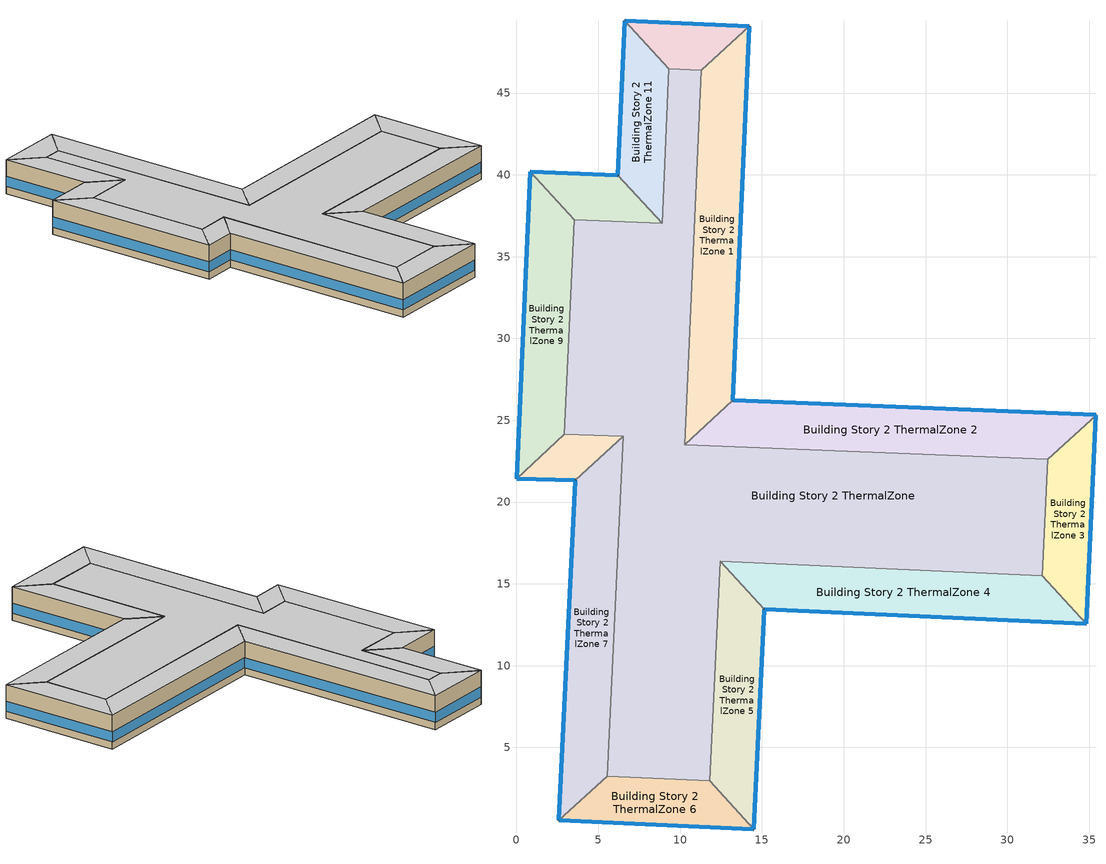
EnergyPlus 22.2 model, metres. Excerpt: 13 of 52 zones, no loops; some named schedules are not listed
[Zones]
Building Story 2 ThermalZone
 floor adiabatic (Typical Interior Ceiling): 11.29,46.39 10.29,23.5 32.47,22.62 32.14,15.5 12.46,16.4 11.8,2.96 5.56,3.25 6.54,24.04 2.93,24.15 3.54,37.26 8.9,37.03 9.32,46.47 z3.6
 wall adiabatic (Typical Interior Wall): 10.29,23.5 11.29,46.39 9.32,46.47 8.9,37.03 3.54,37.26 2.93,24.15 6.54,24.04 5.56,3.25 11.8,2.96 12.46,16.4 32.14,15.5 32.47,22.62 10.29,23.5 z3.6:7.2
 ceiling adiabatic (Typical Interior Ceiling): 9.32,46.47 8.9,37.03 3.54,37.26 2.93,24.15 6.54,24.04 5.56,3.25 11.8,2.96 12.46,16.4 32.14,15.5 32.47,22.62 10.29,23.5 11.29,46.39 z7.2
Building Story 2 ThermalZone 1
 floor adiabatic (Typical Interior Floor): 14.23,49.09 13.23,26.21 10.29,23.5 11.29,46.39 z3.6
 wall outside (Typical Insulated Steel Framed Exterior Wall R-12.99): 13.23,26.21 14.23,49.09 z3.6:7.2
 wall adiabatic (Typical Interior Wall): 14.23,49.09 11.29,46.39 10.29,23.5 13.23,26.21 z3.6:7.2
 window (U 0.55 SHGC 0.25): 13.23,26.24 14.23,49.06 z4.36:5.44
 ceiling adiabatic (Typical Interior Ceiling): 11.29,46.39 10.29,23.5 13.23,26.21 14.23,49.09 z7.2
Building Story 2 ThermalZone 10
 floor adiabatic (Typical Interior Floor): 0.84,40.2 6.2,39.98 8.9,37.03 3.54,37.26 z3.6
 wall outside (Typical Insulated Steel Framed Exterior Wall R-12.99): 6.2,39.98 0.84,40.2 z3.6:7.2
 wall adiabatic (Typical Interior Wall): 0.84,40.2 3.54,37.26 8.9,37.03 6.2,39.98 z3.6:7.2
 window (U 0.55 SHGC 0.25): 6.17,39.98 0.86,40.2 z4.36:5.45
 ceiling adiabatic (Typical Interior Ceiling): 3.54,37.26 8.9,37.03 6.2,39.98 0.84,40.2 z7.2
Building Story 2 ThermalZone 11
 floor adiabatic (Typical Interior Floor): 6.2,39.98 6.62,49.42 9.32,46.47 8.9,37.03 z3.6
 wall outside (Typical Insulated Steel Framed Exterior Wall R-12.99): 6.62,49.42 6.2,39.98 z3.6:7.2
 wall adiabatic (Typical Interior Wall): 6.2,39.98 8.9,37.03 9.32,46.47 6.62,49.42 z3.6:7.2
 window (U 0.55 SHGC 0.25): 6.61,49.4 6.2,40.01 z4.36:5.45
 ceiling adiabatic (Typical Interior Ceiling): 8.9,37.03 9.32,46.47 6.62,49.42 6.2,39.98 z7.2
Building Story 2 ThermalZone 12
 floor adiabatic (Typical Interior Floor): 6.62,49.42 14.23,49.09 11.29,46.39 9.32,46.47 z3.6
 wall outside (Typical Insulated Steel Framed Exterior Wall R-12.99): 14.23,49.09 6.62,49.42 z3.6:7.2
 wall adiabatic (Typical Interior Wall): 6.62,49.42 9.32,46.47 11.29,46.39 14.23,49.09 z3.6:7.2
 window (U 0.55 SHGC 0.25): 14.21,49.09 6.64,49.42 z4.36:5.45
 ceiling adiabatic (Typical Interior Ceiling): 9.32,46.47 11.29,46.39 14.23,49.09 6.62,49.42 z7.2
Building Story 2 ThermalZone 2
 floor adiabatic (Typical Interior Floor): 13.23,26.21 35.42,25.32 32.47,22.62 10.29,23.5 z3.6
 wall outside (Typical Insulated Steel Framed Exterior Wall R-12.99): 35.42,25.32 13.23,26.21 z3.6:7.2
 wall adiabatic (Typical Interior Wall): 13.23,26.21 10.29,23.5 32.47,22.62 35.42,25.32 z3.6:7.2
 window (U 0.55 SHGC 0.25): 35.39,25.32 13.26,26.21 z4.36:5.44
 ceiling adiabatic (Typical Interior Ceiling): 10.29,23.5 32.47,22.62 35.42,25.32 13.23,26.21 z7.2
Building Story 2 ThermalZone 3
 floor adiabatic (Typical Interior Floor): 35.42,25.32 34.83,12.55 32.14,15.5 32.47,22.62 z3.6
 wall outside (Typical Insulated Steel Framed Exterior Wall R-12.99): 34.83,12.55 35.42,25.32 z3.6:7.2
 wall adiabatic (Typical Interior Wall): 35.42,25.32 32.47,22.62 32.14,15.5 34.83,12.55 z3.6:7.2
 window (U 0.55 SHGC 0.25): 34.83,12.58 35.42,25.3 z4.36:5.45
 ceiling adiabatic (Typical Interior Ceiling): 32.47,22.62 32.14,15.5 34.83,12.55 35.42,25.32 z7.2
Building Story 2 ThermalZone 4
 floor adiabatic (Typical Interior Floor): 34.83,12.55 15.16,13.44 12.46,16.4 32.14,15.5 z3.6
 wall outside (Typical Insulated Steel Framed Exterior Wall R-12.99): 15.16,13.44 34.83,12.55 z3.6:7.2
 wall adiabatic (Typical Interior Wall): 34.83,12.55 32.14,15.5 12.46,16.4 15.16,13.44 z3.6:7.2
 window (U 0.55 SHGC 0.25): 15.18,13.44 34.81,12.55 z4.36:5.44
 ceiling adiabatic (Typical Interior Ceiling): 32.14,15.5 12.46,16.4 15.16,13.44 34.83,12.55 z7.2
Building Story 2 ThermalZone 5
 floor adiabatic (Typical Interior Floor): 15.16,13.44 14.49,0 11.8,2.96 12.46,16.4 z3.6
 wall outside (Typical Insulated Steel Framed Exterior Wall R-12.99): 14.49,0 15.16,13.44 z3.6:7.2
 wall adiabatic (Typical Interior Wall): 15.16,13.44 12.46,16.4 11.8,2.96 14.49,0 z3.6:7.2
 window (U 0.55 SHGC 0.25): 14.49,0.03 15.15,13.41 z4.36:5.45
 ceiling adiabatic (Typical Interior Ceiling): 12.46,16.4 11.8,2.96 14.49,0 15.16,13.44 z7.2
Building Story 2 ThermalZone 6
 floor adiabatic (Typical Interior Floor): 14.49,0 2.6,0.56 5.56,3.25 11.8,2.96 z3.6
 wall outside (Typical Insulated Steel Framed Exterior Wall R-12.99): 2.6,0.56 14.49,0 z3.6:7.2
 wall adiabatic (Typical Interior Wall): 14.49,0 11.8,2.96 5.56,3.25 2.6,0.56 z3.6:7.2
 window (U 0.55 SHGC 0.25): 2.62,0.55 14.46,0 z4.36:5.45
 ceiling adiabatic (Typical Interior Ceiling): 11.8,2.96 5.56,3.25 2.6,0.56 14.49,0 z7.2
Building Story 2 ThermalZone 7
 floor adiabatic (Typical Interior Floor): 2.6,0.56 3.6,21.32 6.54,24.04 5.56,3.25 z3.6
 wall outside (Typical Insulated Steel Framed Exterior Wall R-12.99): 3.6,21.32 2.6,0.56 z3.6:7.2
 wall adiabatic (Typical Interior Wall): 2.6,0.56 5.56,3.25 6.54,24.04 3.6,21.32 z3.6:7.2
 window (U 0.55 SHGC 0.25): 3.6,21.3 2.6,0.58 z4.36:5.44
 ceiling adiabatic (Typical Interior Ceiling): 5.56,3.25 6.54,24.04 3.6,21.32 2.6,0.56 z7.2
Building Story 2 ThermalZone 8
 floor adiabatic (Typical Interior Floor): 3.6,21.32 0,21.43 2.93,24.15 6.54,24.04 z3.6
 wall outside (Typical Insulated Steel Framed Exterior Wall R-12.99): 0,21.43 3.6,21.32 z3.6:7.2
 wall adiabatic (Typical Interior Wall): 3.6,21.32 6.54,24.04 2.93,24.15 0,21.43 z3.6:7.2
 window (U 0.55 SHGC 0.25): 0.03,21.43 3.58,21.32 z4.36:5.46
 ceiling adiabatic (Typical Interior Ceiling): 6.54,24.04 2.93,24.15 0,21.43 3.6,21.32 z7.2
Building Story 2 ThermalZone 9
 floor adiabatic (Typical Interior Floor): 0,21.43 0.84,40.2 3.54,37.26 2.93,24.15 z3.6
 wall outside (Typical Insulated Steel Framed Exterior Wall R-12.99): 0.84,40.2 0,21.43 z3.6:7.2
 wall adiabatic (Typical Interior Wall): 0,21.43 2.93,24.15 3.54,37.26 0.84,40.2 z3.6:7.2
 window (U 0.55 SHGC 0.25): 0.84,40.18 0,21.46 z4.36:5.44
 ceiling adiabatic (Typical Interior Ceiling): 2.93,24.15 3.54,37.26 0.84,40.2 0,21.43 z7.2
[Building]
bld_19: Terrain=City
[Site:Location]
Jack Northrop Fld H_CA_USA: Latitude {deg}=41.3138; Longitude {deg}=-105.579; Time Zone {hr}=-8; Elevation {m}=21
[Site:GroundTemperature:FCfactorMethod]
January Ground Temperature {C}=18.8; February Ground Temperature {C}=14.3; March Ground Temperature {C}=13.6; April Ground Temperature {C}=13.2; May Ground Temperature {C}=13.3; June Ground Temperature {C}=12.6; July Ground Temperature {C}=15.3; August Ground Temperature {C}=15.6; September Ground Temperature {C}=17.7; October Ground Temperature {C}=19.4; November Ground Temperature {C}=19.7; December Ground Temperature {C}=18.5
[Site:WaterMainsTemperature]
Calculation Method=Correlation; Annual Average Outdoor Air Temperature {C}=8.96667; Maximum Difference In Monthly Average Outdoor Air Temperatures {deltaC}=26.2
[SizingPeriod:DesignDay] Day of Month=21; Dry-Bulb Temperature Range Modifier Type=DefaultMultipliers; Humidity Condition Type=Wetbulb; Barometric Pressure {Pa}=98769; Rain Indicator=No; Snow Indicator=No; Daylight Saving Time Indicator=No; Begin Environment Reset Mode=FullResetAtBeginEnvironment
Name | Month | Day Type | Maximum Dry-Bulb Temperature {C} | Daily Dry-Bulb Temperature Range {deltaC} | Wetbulb or DewPoint at Maximum Dry-Bulb {C} | Wind Speed {m/s} | Wind Direction {deg} | Solar Model Indicator | ASHRAE Clear Sky Optical Depth for Beam Irradiance (taub) | ASHRAE Clear Sky Optical Depth for Diffuse Irradiance (taud) | Sky Clearness
Buffalo Niagara Intl Ap Ann Clg .4% Condns DB=>MWB 1 | 7 | SummerDesignDay | 30.3 | 9.3 | 21.8 | 5.7 | 240 | ASHRAETau | 0.462 | 2.001
Buffalo Niagara Intl Ap Ann Clg .4% Condns WB=>MDB 1 | 7 | SummerDesignDay | 27.8 | 9.3 | 23.8 | 5.7 | 240 | ASHRAETau | 0.462 | 2.001
Buffalo Niagara Intl Ap Ann Htg 99.6% Condns DB 1 | 1 | WinterDesignDay | -16.3 | 0 | -16.3 | 5.1 | 270 | ASHRAEClearSky |  |  | 0
[Material] Thermal Absorptance=0.9; Solar Absorptance=0.7
Name | Roughness | Thickness {m} | Conductivity {W/m-K} | Density {kg/m3} | Specific Heat {J/kg-K} | Visible Absorptance
100mm Normalweight concrete floor | MediumRough | 0.1016 | 2.31045 | 2322 | 832.557 | 0.7
25mm Stucco | Smooth | 0.0254 | 0.72 | 1856 | 840 | 0.7
5/8 in. Gypsum Board | MediumSmooth | 0.0159 | 0.16 | 800 | 1090 | 0.7
G01 13mm gypsum board | Smooth | 0.0127 | 0.160031 | 800.001 | 1090.73 | 0.5
Std Wood 6inch 1; Std Wood 6inch 2 | MediumSmooth | 0.15 | 0.12 | 540 | 1210 | 0.7
[Material:NoMass] Roughness=Smooth; Thermal Absorptance=0.9; Solar Absorptance=0.7
Name | Thermal Resistance {m2-K/W} | Visible Absorptance
CP02 CARPET PAD | 0.21648 | 0.8
Typical Insulation R-10.81 | 1.90342 | 0.7
[WindowMaterial:Gas]
Gap_1_W_0_0032: Gas Type=Air; Thickness {m}=0.0032
[WindowMaterial:Glazing] Optical Data Type=SpectralAverage; Infrared Transmittance at Normal Incidence=0; Back Side Infrared Hemispherical Emissivity=0.84; Conductivity {W/m-K}=1; Dirt Correction Factor for Solar and Visible Transmittance=1; Solar Diffusing=No
Name | Thickness {m} | Solar Transmittance at Normal Incidence | Front Side Solar Reflectance at Normal Incidence | Back Side Solar Reflectance at Normal Incidence | Visible Transmittance at Normal Incidence | Front Side Visible Reflectance at Normal Incidence | Back Side Visible Reflectance at Normal Incidence | Front Side Infrared Hemispherical Emissivity
Glass_2022F_LayerAvg | 0.0039 | 0.355897 | 0.394095 | 0.265645 | 0.677694 | 0.042734 | 0.05547 | 0.046
Glass_2175_LayerAvg | 0.0086 | 0.167758 | 0.217606 | 0.437978 | 0.416044 | 0.078729 | 0.10654 | 0.84
[Construction]
InteriorFurnishings 1: Std Wood 6inch 1
InteriorFurnishings 2: Std Wood 6inch 2
Typical Insulated Steel Framed Exterior Wall R-12.99: 25mm Stucco, 5/8 in. Gypsum Board, Typical Insulation R-10.81, 5/8 in. Gypsum Board
Typical Interior Ceiling: CP02 CARPET PAD, 100mm Normalweight concrete floor
Typical Interior Floor: 100mm Normalweight concrete floor, CP02 CARPET PAD
Typical Interior Wall: G01 13mm gypsum board, G01 13mm gypsum board
U 0.55 SHGC 0.25: Glass_2175_LayerAvg, Gap_1_W_0_0032, Glass_2022F_LayerAvg
[Zone] Multiplier=1; Part of Total Floor Area=Yes
Building Story 2 ThermalZone; Building Story 2 ThermalZone 1; Building Story 2 ThermalZone 10; Building Story 2 ThermalZone 11; Building Story 2 ThermalZone 12; Building Story 2 ThermalZone 2; Building Story 2 ThermalZone 3; Building Story 2 ThermalZone 4; Building Story 2 ThermalZone 5; Building Story 2 ThermalZone 6; Building Story 2 ThermalZone 7; Building Story 2 ThermalZone 8; Building Story 2 ThermalZone 9
[Space] Space Type=Story Mid Blended Space Type
Name | Zone
Building Story 2 Space | Building Story 2 ThermalZone
Building Story 2 Space 1 | Building Story 2 ThermalZone 1
Building Story 2 Space 10 | Building Story 2 ThermalZone 10
Building Story 2 Space 11 | Building Story 2 ThermalZone 11
Building Story 2 Space 12 | Building Story 2 ThermalZone 12
Building Story 2 Space 2 | Building Story 2 ThermalZone 2
Building Story 2 Space 3 | Building Story 2 ThermalZone 3
Building Story 2 Space 4 | Building Story 2 ThermalZone 4
Building Story 2 Space 5 | Building Story 2 ThermalZone 5
Building Story 2 Space 6 | Building Story 2 ThermalZone 6
Building Story 2 Space 7 | Building Story 2 ThermalZone 7
Building Story 2 Space 8 | Building Story 2 ThermalZone 8
Building Story 2 Space 9 | Building Story 2 ThermalZone 9
[SpaceList]
Story Mid Blended Space Type: Building Story 2 Space 1, Building Story 2 Space 3, Building Story 2 Space 4, Building Story 2 Space 5, Building Story 2 Space 6, Building Story 2 Space 7, Building Story 2 Space 9, Building Story 2 Space 11, Building Story 2 Space, Building Story 2 Space 12, Building Story 2 Space 10, Building Story 2 Space 2, Building Story 2 Space 8
[InternalMass]
Name | Construction | Zone or ZoneList | Space or SpaceList | Surface Area {m2}
Building Story 2 Space 1 SecondarySchool Classroom A  - Story Mid Mass; Building Story 2 Space 1 SecondarySchool Classroom C  - Story Mid Mass | InteriorFurnishings 1 | Building Story 2 ThermalZone 1 | Building Story 2 Space 1 | 25.5307
Building Story 2 Space 3 SecondarySchool Classroom A  - Story Mid Mass; Building Story 2 Space 3 SecondarySchool Classroom C  - Story Mid Mass | InteriorFurnishings 1 | Building Story 2 ThermalZone 3 | Building Story 2 Space 3 | 11.0911
Building Story 2 Space 4 SecondarySchool Classroom A  - Story Mid Mass; Building Story 2 Space 4 SecondarySchool Classroom C  - Story Mid Mass | InteriorFurnishings 1 | Building Story 2 ThermalZone 4 | Building Story 2 Space 4 | 22.0011
Building Story 2 Space 5 SecondarySchool Classroom A  - Story Mid Mass; Building Story 2 Space 5 SecondarySchool Classroom C  - Story Mid Mass | InteriorFurnishings 1 | Building Story 2 ThermalZone 5 | Building Story 2 Space 5 | 15.0391
Building Story 2 Space 6 SecondarySchool Classroom A  - Story Mid Mass; Building Story 2 Space 6 SecondarySchool Classroom C  - Story Mid Mass | InteriorFurnishings 1 | Building Story 2 ThermalZone 6 | Building Story 2 Space 6 | 10.1301
Building Story 2 Space 7 SecondarySchool Classroom A  - Story Mid Mass; Building Story 2 Space 7 SecondarySchool Classroom C  - Story Mid Mass | InteriorFurnishings 1 | Building Story 2 ThermalZone 7 | Building Story 2 Space 7 | 23.1123
Building Story 2 Space 9 SecondarySchool Classroom A  - Story Mid Mass; Building Story 2 Space 9 SecondarySchool Classroom C  - Story Mid Mass | InteriorFurnishings 1 | Building Story 2 ThermalZone 9 | Building Story 2 Space 9 | 17.7508
Building Story 2 Space 11 SecondarySchool Classroom A  - Story Mid Mass; Building Story 2 Space 11 SecondarySchool Classroom C  - Story Mid Mass | InteriorFurnishings 1 | Building Story 2 ThermalZone 11 | Building Story 2 Space 11 | 10.5487
Building Story 2 Space SecondarySchool Classroom A  - Story Mid Mass; Building Story 2 Space SecondarySchool Classroom C  - Story Mid Mass | InteriorFurnishings 1 | Building Story 2 ThermalZone | Building Story 2 Space | 151.373
Building Story 2 Space 12 SecondarySchool Classroom A  - Story Mid Mass; Building Story 2 Space 12 SecondarySchool Classroom C  - Story Mid Mass | InteriorFurnishings 1 | Building Story 2 ThermalZone 12 | Building Story 2 Space 12 | 5.355
Building Story 2 Space 10 SecondarySchool Classroom A  - Story Mid Mass; Building Story 2 Space 10 SecondarySchool Classroom C  - Story Mid Mass | InteriorFurnishings 1 | Building Story 2 ThermalZone 10 | Building Story 2 Space 10 | 5.99386
Building Story 2 Space 2 SecondarySchool Classroom A  - Story Mid Mass; Building Story 2 Space 2 SecondarySchool Classroom C  - Story Mid Mass | InteriorFurnishings 1 | Building Story 2 ThermalZone 2 | Building Story 2 Space 2 | 24.7144
Building Story 2 Space 8 SecondarySchool Classroom A  - Story Mid Mass; Building Story 2 Space 8 SecondarySchool Classroom C  - Story Mid Mass | InteriorFurnishings 1 | Building Story 2 ThermalZone 8 | Building Story 2 Space 8 | 3.99364
Building Story 2 Space 1 SecondarySchool Classroom A end_a - Story Mid Mass; Building Story 2 Space 1 SecondarySchool Classroom C end_a - Story Mid Mass | InteriorFurnishings 1 | Building Story 2 ThermalZone 1 | Building Story 2 Space 1 | 4.92438
Building Story 2 Space 3 SecondarySchool Classroom A end_a - Story Mid Mass; Building Story 2 Space 3 SecondarySchool Classroom C end_a - Story Mid Mass | InteriorFurnishings 1 | Building Story 2 ThermalZone 3 | Building Story 2 Space 3 | 2.13926
Building Story 2 Space 4 SecondarySchool Classroom A end_a - Story Mid Mass; Building Story 2 Space 4 SecondarySchool Classroom C end_a - Story Mid Mass | InteriorFurnishings 1 | Building Story 2 ThermalZone 4 | Building Story 2 Space 4 | 4.24358
Building Story 2 Space 5 SecondarySchool Classroom A end_a - Story Mid Mass; Building Story 2 Space 5 SecondarySchool Classroom C end_a - Story Mid Mass | InteriorFurnishings 1 | Building Story 2 ThermalZone 5 | Building Story 2 Space 5 | 2.90076
Building Story 2 Space 6 SecondarySchool Classroom A end_a - Story Mid Mass; Building Story 2 Space 6 SecondarySchool Classroom C end_a - Story Mid Mass | InteriorFurnishings 1 | Building Story 2 ThermalZone 6 | Building Story 2 Space 6 | 1.95389
Building Story 2 Space 7 SecondarySchool Classroom A end_a - Story Mid Mass; Building Story 2 Space 7 SecondarySchool Classroom C end_a - Story Mid Mass | InteriorFurnishings 1 | Building Story 2 ThermalZone 7 | Building Story 2 Space 7 | 4.45792
Building Story 2 Space 9 SecondarySchool Classroom A end_a - Story Mid Mass; Building Story 2 Space 9 SecondarySchool Classroom C end_a - Story Mid Mass | InteriorFurnishings 1 | Building Story 2 ThermalZone 9 | Building Story 2 Space 9 | 3.42379
Building Story 2 Space 11 SecondarySchool Classroom A end_a - Story Mid Mass; Building Story 2 Space 11 SecondarySchool Classroom C end_a - Story Mid Mass | InteriorFurnishings 1 | Building Story 2 ThermalZone 11 | Building Story 2 Space 11 | 2.03465
Building Story 2 Space SecondarySchool Classroom A end_a - Story Mid Mass; Building Story 2 Space SecondarySchool Classroom C end_a - Story Mid Mass | InteriorFurnishings 1 | Building Story 2 ThermalZone | Building Story 2 Space | 29.1969
Building Story 2 Space 12 SecondarySchool Classroom A end_a - Story Mid Mass; Building Story 2 Space 12 SecondarySchool Classroom C end_a - Story Mid Mass | InteriorFurnishings 1 | Building Story 2 ThermalZone 12 | Building Story 2 Space 12 | 1.03288
Building Story 2 Space 10 SecondarySchool Classroom A end_a - Story Mid Mass; Building Story 2 Space 10 SecondarySchool Classroom C end_a - Story Mid Mass | InteriorFurnishings 1 | Building Story 2 ThermalZone 10 | Building Story 2 Space 10 | 1.1561
Building Story 2 Space 2 SecondarySchool Classroom A end_a - Story Mid Mass; Building Story 2 Space 2 SecondarySchool Classroom C end_a - Story Mid Mass | InteriorFurnishings 1 | Building Story 2 ThermalZone 2 | Building Story 2 Space 2 | 4.76693
Building Story 2 Space 8 SecondarySchool Classroom A end_a - Story Mid Mass; Building Story 2 Space 8 SecondarySchool Classroom C end_a - Story Mid Mass | InteriorFurnishings 1 | Building Story 2 ThermalZone 8 | Building Story 2 Space 8 | 0.770295
Building Story 2 Space 1 SecondarySchool Corridor B  - Story Mid Mass | InteriorFurnishings 1 | Building Story 2 ThermalZone 1 | Building Story 2 Space 1 | 35.9999
Building Story 2 Space 3 SecondarySchool Corridor B  - Story Mid Mass | InteriorFurnishings 1 | Building Story 2 ThermalZone 3 | Building Story 2 Space 3 | 15.6392
Building Story 2 Space 4 SecondarySchool Corridor B  - Story Mid Mass | InteriorFurnishings 1 | Building Story 2 ThermalZone 4 | Building Story 2 Space 4 | 31.0229
Building Story 2 Space 5 SecondarySchool Corridor B  - Story Mid Mass | InteriorFurnishings 1 | Building Story 2 ThermalZone 5 | Building Story 2 Space 5 | 21.2061
Building Story 2 Space 6 SecondarySchool Corridor B  - Story Mid Mass | InteriorFurnishings 1 | Building Story 2 ThermalZone 6 | Building Story 2 Space 6 | 14.284
Building Story 2 Space 7 SecondarySchool Corridor B  - Story Mid Mass | InteriorFurnishings 1 | Building Story 2 ThermalZone 7 | Building Story 2 Space 7 | 32.5898
Building Story 2 Space 9 SecondarySchool Corridor B  - Story Mid Mass | InteriorFurnishings 1 | Building Story 2 ThermalZone 9 | Building Story 2 Space 9 | 25.0298
Building Story 2 Space 11 SecondarySchool Corridor B  - Story Mid Mass | InteriorFurnishings 1 | Building Story 2 ThermalZone 11 | Building Story 2 Space 11 | 14.8744
Building Story 2 Space SecondarySchool Corridor B  - Story Mid Mass | InteriorFurnishings 1 | Building Story 2 ThermalZone | Building Story 2 Space | 213.445
Building Story 2 Space 12 SecondarySchool Corridor B  - Story Mid Mass | InteriorFurnishings 1 | Building Story 2 ThermalZone 12 | Building Story 2 Space 12 | 7.55088
Building Story 2 Space 10 SecondarySchool Corridor B  - Story Mid Mass | InteriorFurnishings 1 | Building Story 2 ThermalZone 10 | Building Story 2 Space 10 | 8.45172
Building Story 2 Space 2 SecondarySchool Corridor B  - Story Mid Mass | InteriorFurnishings 1 | Building Story 2 ThermalZone 2 | Building Story 2 Space 2 | 34.8488
Building Story 2 Space 8 SecondarySchool Corridor B  - Story Mid Mass | InteriorFurnishings 1 | Building Story 2 ThermalZone 8 | Building Story 2 Space 8 | 5.63128
Building Story 2 Space 1 SecondarySchool Corridor B end_a - Story Mid Mass | InteriorFurnishings 1 | Building Story 2 ThermalZone 1 | Building Story 2 Space 1 | 6.94369
Building Story 2 Space 3 SecondarySchool Corridor B end_a - Story Mid Mass | InteriorFurnishings 1 | Building Story 2 ThermalZone 3 | Building Story 2 Space 3 | 3.01649
Building Story 2 Space 4 SecondarySchool Corridor B end_a - Story Mid Mass | InteriorFurnishings 1 | Building Story 2 ThermalZone 4 | Building Story 2 Space 4 | 5.98372
Building Story 2 Space 5 SecondarySchool Corridor B end_a - Story Mid Mass | InteriorFurnishings 1 | Building Story 2 ThermalZone 5 | Building Story 2 Space 5 | 4.09025
Building Story 2 Space 6 SecondarySchool Corridor B end_a - Story Mid Mass | InteriorFurnishings 1 | Building Story 2 ThermalZone 6 | Building Story 2 Space 6 | 2.75511
Building Story 2 Space 7 SecondarySchool Corridor B end_a - Story Mid Mass | InteriorFurnishings 1 | Building Story 2 ThermalZone 7 | Building Story 2 Space 7 | 6.28594
Building Story 2 Space 9 SecondarySchool Corridor B end_a - Story Mid Mass | InteriorFurnishings 1 | Building Story 2 ThermalZone 9 | Building Story 2 Space 9 | 4.82776
Building Story 2 Space 11 SecondarySchool Corridor B end_a - Story Mid Mass | InteriorFurnishings 1 | Building Story 2 ThermalZone 11 | Building Story 2 Space 11 | 2.86898
Building Story 2 Space SecondarySchool Corridor B end_a - Story Mid Mass | InteriorFurnishings 1 | Building Story 2 ThermalZone | Building Story 2 Space | 41.1695
Building Story 2 Space 12 SecondarySchool Corridor B end_a - Story Mid Mass | InteriorFurnishings 1 | Building Story 2 ThermalZone 12 | Building Story 2 Space 12 | 1.45642
Building Story 2 Space 10 SecondarySchool Corridor B end_a - Story Mid Mass | InteriorFurnishings 1 | Building Story 2 ThermalZone 10 | Building Story 2 Space 10 | 1.63017
Building Story 2 Space 2 SecondarySchool Corridor B end_a - Story Mid Mass | InteriorFurnishings 1 | Building Story 2 ThermalZone 2 | Building Story 2 Space 2 | 6.72167
Building Story 2 Space 8 SecondarySchool Corridor B end_a - Story Mid Mass | InteriorFurnishings 1 | Building Story 2 ThermalZone 8 | Building Story 2 Space 8 | 1.08616
Building Story 2 Space 1 SecondarySchool Gym A  - Story Mid Mass; Building Story 2 Space 1 SecondarySchool Gym C  - Story Mid Mass | InteriorFurnishings 1 | Building Story 2 ThermalZone 1 | Building Story 2 Space 1 | 1.71158
Building Story 2 Space 3 SecondarySchool Gym A  - Story Mid Mass; Building Story 2 Space 3 SecondarySchool Gym C  - Story Mid Mass | InteriorFurnishings 1 | Building Story 2 ThermalZone 3 | Building Story 2 Space 3 | 0.743548
Building Story 2 Space 4 SecondarySchool Gym A  - Story Mid Mass; Building Story 2 Space 4 SecondarySchool Gym C  - Story Mid Mass | InteriorFurnishings 1 | Building Story 2 ThermalZone 4 | Building Story 2 Space 4 | 1.47495
Building Story 2 Space 5 SecondarySchool Gym A  - Story Mid Mass; Building Story 2 Space 5 SecondarySchool Gym C  - Story Mid Mass | InteriorFurnishings 1 | Building Story 2 ThermalZone 5 | Building Story 2 Space 5 | 1.00822
Building Story 2 Space 6 SecondarySchool Gym A  - Story Mid Mass; Building Story 2 Space 6 SecondarySchool Gym C  - Story Mid Mass | InteriorFurnishings 1 | Building Story 2 ThermalZone 6 | Building Story 2 Space 6 | 0.679119
Building Story 2 Space 7 SecondarySchool Gym A  - Story Mid Mass; Building Story 2 Space 7 SecondarySchool Gym C  - Story Mid Mass | InteriorFurnishings 1 | Building Story 2 ThermalZone 7 | Building Story 2 Space 7 | 1.54945
Building Story 2 Space 9 SecondarySchool Gym A  - Story Mid Mass; Building Story 2 Space 9 SecondarySchool Gym C  - Story Mid Mass | InteriorFurnishings 1 | Building Story 2 ThermalZone 9 | Building Story 2 Space 9 | 1.19001
Building Story 2 Space 11 SecondarySchool Gym A  - Story Mid Mass; Building Story 2 Space 11 SecondarySchool Gym C  - Story Mid Mass | InteriorFurnishings 1 | Building Story 2 ThermalZone 11 | Building Story 2 Space 11 | 0.707188
Building Story 2 Space SecondarySchool Gym A  - Story Mid Mass; Building Story 2 Space SecondarySchool Gym C  - Story Mid Mass | InteriorFurnishings 1 | Building Story 2 ThermalZone | Building Story 2 Space | 10.148
Building Story 2 Space 12 SecondarySchool Gym A  - Story Mid Mass; Building Story 2 Space 12 SecondarySchool Gym C  - Story Mid Mass | InteriorFurnishings 1 | Building Story 2 ThermalZone 12 | Building Story 2 Space 12 | 0.358999
Building Story 2 Space 10 SecondarySchool Gym A  - Story Mid Mass; Building Story 2 Space 10 SecondarySchool Gym C  - Story Mid Mass | InteriorFurnishings 1 | Building Story 2 ThermalZone 10 | Building Story 2 Space 10 | 0.401828
Building Story 2 Space 2 SecondarySchool Gym A  - Story Mid Mass; Building Story 2 Space 2 SecondarySchool Gym C  - Story Mid Mass | InteriorFurnishings 1 | Building Story 2 ThermalZone 2 | Building Story 2 Space 2 | 1.65685
Building Story 2 Space 8 SecondarySchool Gym A  - Story Mid Mass; Building Story 2 Space 8 SecondarySchool Gym C  - Story Mid Mass | InteriorFurnishings 1 | Building Story 2 ThermalZone 8 | Building Story 2 Space 8 | 0.267733
Building Story 2 Space 1 SecondarySchool Gym A end_b - Story Mid Mass; Building Story 2 Space 1 SecondarySchool Gym C end_b - Story Mid Mass | InteriorFurnishings 1 | Building Story 2 ThermalZone 1 | Building Story 2 Space 1 | 3.26772
Building Story 2 Space 3 SecondarySchool Gym A end_b - Story Mid Mass; Building Story 2 Space 3 SecondarySchool Gym C end_b - Story Mid Mass | InteriorFurnishings 1 | Building Story 2 ThermalZone 3 | Building Story 2 Space 3 | 1.41957
Building Story 2 Space 4 SecondarySchool Gym A end_b - Story Mid Mass; Building Story 2 Space 4 SecondarySchool Gym C end_b - Story Mid Mass | InteriorFurnishings 1 | Building Story 2 ThermalZone 4 | Building Story 2 Space 4 | 2.81596
Building Story 2 Space 5 SecondarySchool Gym A end_b - Story Mid Mass; Building Story 2 Space 5 SecondarySchool Gym C end_b - Story Mid Mass | InteriorFurnishings 1 | Building Story 2 ThermalZone 5 | Building Story 2 Space 5 | 1.92488
Building Story 2 Space 6 SecondarySchool Gym A end_b - Story Mid Mass; Building Story 2 Space 6 SecondarySchool Gym C end_b - Story Mid Mass | InteriorFurnishings 1 | Building Story 2 ThermalZone 6 | Building Story 2 Space 6 | 1.29656
Building Story 2 Space 7 SecondarySchool Gym A end_b - Story Mid Mass; Building Story 2 Space 7 SecondarySchool Gym C end_b - Story Mid Mass | InteriorFurnishings 1 | Building Story 2 ThermalZone 7 | Building Story 2 Space 7 | 2.95818
Building Story 2 Space 9 SecondarySchool Gym A end_b - Story Mid Mass; Building Story 2 Space 9 SecondarySchool Gym C end_b - Story Mid Mass | InteriorFurnishings 1 | Building Story 2 ThermalZone 9 | Building Story 2 Space 9 | 2.27196
Building Story 2 Space 11 SecondarySchool Gym A end_b - Story Mid Mass; Building Story 2 Space 11 SecondarySchool Gym C end_b - Story Mid Mass | InteriorFurnishings 1 | Building Story 2 ThermalZone 11 | Building Story 2 Space 11 | 1.35015
Building Story 2 Space SecondarySchool Gym A end_b - Story Mid Mass; Building Story 2 Space SecondarySchool Gym C end_b - Story Mid Mass | InteriorFurnishings 1 | Building Story 2 ThermalZone | Building Story 2 Space | 19.3745
Building Story 2 Space 12 SecondarySchool Gym A end_b - Story Mid Mass; Building Story 2 Space 12 SecondarySchool Gym C end_b - Story Mid Mass | InteriorFurnishings 1 | Building Story 2 ThermalZone 12 | Building Story 2 Space 12 | 0.685395
Building Story 2 Space 10 SecondarySchool Gym A end_b - Story Mid Mass; Building Story 2 Space 10 SecondarySchool Gym C end_b - Story Mid Mass | InteriorFurnishings 1 | Building Story 2 ThermalZone 10 | Building Story 2 Space 10 | 0.767164
Building Story 2 Space 2 SecondarySchool Gym A end_b - Story Mid Mass; Building Story 2 Space 2 SecondarySchool Gym C end_b - Story Mid Mass | InteriorFurnishings 1 | Building Story 2 ThermalZone 2 | Building Story 2 Space 2 | 3.16324
Building Story 2 Space 8 SecondarySchool Gym A end_b - Story Mid Mass; Building Story 2 Space 8 SecondarySchool Gym C end_b - Story Mid Mass | InteriorFurnishings 1 | Building Story 2 ThermalZone 8 | Building Story 2 Space 8 | 0.511152
Building Story 2 Space 1 SecondarySchool Gym B  - Story Mid Mass | InteriorFurnishings 1 | Building Story 2 ThermalZone 1 | Building Story 2 Space 1 | 5.37246
Building Story 2 Space 3 SecondarySchool Gym B  - Story Mid Mass | InteriorFurnishings 1 | Building Story 2 ThermalZone 3 | Building Story 2 Space 3 | 2.33392
Building Story 2 Space 4 SecondarySchool Gym B  - Story Mid Mass | InteriorFurnishings 1 | Building Story 2 ThermalZone 4 | Building Story 2 Space 4 | 4.62972
Building Story 2 Space 5 SecondarySchool Gym B  - Story Mid Mass | InteriorFurnishings 1 | Building Story 2 ThermalZone 5 | Building Story 2 Space 5 | 3.1647
Building Story 2 Space 6 SecondarySchool Gym B  - Story Mid Mass | InteriorFurnishings 1 | Building Story 2 ThermalZone 6 | Building Story 2 Space 6 | 2.13168
Building Story 2 Space 7 SecondarySchool Gym B  - Story Mid Mass | InteriorFurnishings 1 | Building Story 2 ThermalZone 7 | Building Story 2 Space 7 | 4.86355
Building Story 2 Space 9 SecondarySchool Gym B  - Story Mid Mass | InteriorFurnishings 1 | Building Story 2 ThermalZone 9 | Building Story 2 Space 9 | 3.73533
Building Story 2 Space 11 SecondarySchool Gym B  - Story Mid Mass | InteriorFurnishings 1 | Building Story 2 ThermalZone 11 | Building Story 2 Space 11 | 2.21979
Building Story 2 Space SecondarySchool Gym B  - Story Mid Mass | InteriorFurnishings 1 | Building Story 2 ThermalZone | Building Story 2 Space | 31.8536
Building Story 2 Space 12 SecondarySchool Gym B  - Story Mid Mass | InteriorFurnishings 1 | Building Story 2 ThermalZone 12 | Building Story 2 Space 12 | 1.12686
Building Story 2 Space 10 SecondarySchool Gym B  - Story Mid Mass | InteriorFurnishings 1 | Building Story 2 ThermalZone 10 | Building Story 2 Space 10 | 1.2613
Building Story 2 Space 2 SecondarySchool Gym B  - Story Mid Mass | InteriorFurnishings 1 | Building Story 2 ThermalZone 2 | Building Story 2 Space 2 | 5.20068
Building Story 2 Space 8 SecondarySchool Gym B  - Story Mid Mass | InteriorFurnishings 1 | Building Story 2 ThermalZone 8 | Building Story 2 Space 8 | 0.840386
Building Story 2 Space 1 SecondarySchool Gym B end_b - Story Mid Mass | InteriorFurnishings 1 | Building Story 2 ThermalZone 1 | Building Story 2 Space 1 | 10.257
Building Story 2 Space 3 SecondarySchool Gym B end_b - Story Mid Mass | InteriorFurnishings 1 | Building Story 2 ThermalZone 3 | Building Story 2 Space 3 | 4.45588
Building Story 2 Space 4 SecondarySchool Gym B end_b - Story Mid Mass | InteriorFurnishings 1 | Building Story 2 ThermalZone 4 | Building Story 2 Space 4 | 8.83898
Building Story 2 Space 5 SecondarySchool Gym B end_b - Story Mid Mass | InteriorFurnishings 1 | Building Story 2 ThermalZone 5 | Building Story 2 Space 5 | 6.042
Building Story 2 Space 6 SecondarySchool Gym B end_b - Story Mid Mass | InteriorFurnishings 1 | Building Story 2 ThermalZone 6 | Building Story 2 Space 6 | 4.06977
Building Story 2 Space 7 SecondarySchool Gym B end_b - Story Mid Mass | InteriorFurnishings 1 | Building Story 2 ThermalZone 7 | Building Story 2 Space 7 | 9.28541
Building Story 2 Space 9 SecondarySchool Gym B end_b - Story Mid Mass | InteriorFurnishings 1 | Building Story 2 ThermalZone 9 | Building Story 2 Space 9 | 7.13142
Building Story 2 Space 11 SecondarySchool Gym B end_b - Story Mid Mass | InteriorFurnishings 1 | Building Story 2 ThermalZone 11 | Building Story 2 Space 11 | 4.23798
Building Story 2 Space SecondarySchool Gym B end_b - Story Mid Mass | InteriorFurnishings 1 | Building Story 2 ThermalZone | Building Story 2 Space | 60.8144
Building Story 2 Space 12 SecondarySchool Gym B end_b - Story Mid Mass | InteriorFurnishings 1 | Building Story 2 ThermalZone 12 | Building Story 2 Space 12 | 2.15138
Building Story 2 Space 10 SecondarySchool Gym B end_b - Story Mid Mass | InteriorFurnishings 1 | Building Story 2 ThermalZone 10 | Building Story 2 Space 10 | 2.40804
Building Story 2 Space 2 SecondarySchool Gym B end_b - Story Mid Mass | InteriorFurnishings 1 | Building Story 2 ThermalZone 2 | Building Story 2 Space 2 | 9.92905
Building Story 2 Space 8 SecondarySchool Gym B end_b - Story Mid Mass | InteriorFurnishings 1 | Building Story 2 ThermalZone 8 | Building Story 2 Space 8 | 1.60445
Building Story 2 Space Mass | InteriorFurnishings 2 | Building Story 2 ThermalZone | Building Story 2 Space | 767.468
Building Story 2 Space 1 Mass | InteriorFurnishings 2 | Building Story 2 ThermalZone 1 | Building Story 2 Space 1 | 129.442
Building Story 2 Space 10 Mass | InteriorFurnishings 2 | Building Story 2 ThermalZone 10 | Building Story 2 Space 10 | 30.3891
Building Story 2 Space 11 Mass | InteriorFurnishings 2 | Building Story 2 ThermalZone 11 | Building Story 2 Space 11 | 53.4826
Building Story 2 Space 12 Mass | InteriorFurnishings 2 | Building Story 2 ThermalZone 12 | Building Story 2 Space 12 | 27.1501
Building Story 2 Space 2 Mass | InteriorFurnishings 2 | Building Story 2 ThermalZone 2 | Building Story 2 Space 2 | 125.303
Building Story 2 Space 3 Mass | InteriorFurnishings 2 | Building Story 2 ThermalZone 3 | Building Story 2 Space 3 | 56.2325
Building Story 2 Space 4 Mass | InteriorFurnishings 2 | Building Story 2 ThermalZone 4 | Building Story 2 Space 4 | 111.546
Building Story 2 Space 5 Mass | InteriorFurnishings 2 | Building Story 2 ThermalZone 5 | Building Story 2 Space 5 | 76.249
Building Story 2 Space 6 Mass | InteriorFurnishings 2 | Building Story 2 ThermalZone 6 | Building Story 2 Space 6 | 51.3599
Building Story 2 Space 7 Mass | InteriorFurnishings 2 | Building Story 2 ThermalZone 7 | Building Story 2 Space 7 | 117.18
Building Story 2 Space 8 Mass | InteriorFurnishings 2 | Building Story 2 ThermalZone 8 | Building Story 2 Space 8 | 20.2479
Building Story 2 Space 9 Mass | InteriorFurnishings 2 | Building Story 2 ThermalZone 9 | Building Story 2 Space 9 | 89.9974
[Lights] Zone or ZoneList or Space or SpaceList=Story Mid Blended Space Type; Design Level Calculation Method=Watts/Area; Return Air Fraction=0; Fraction Radiant=0.37; Fraction Visible=0.2; Fraction Replaceable=1
Name | Schedule | Watts per Zone Floor Area {W/m2}
SecondarySchool Classroom Lights 1 | SchoolSecondary BLDG_LIGHT_CLASSROOM_SCH_2013 | 6.28069
SecondarySchool Corridor Lights 1 | SchoolSecondary BLDG_LIGHT_CORRIDOR_SCH_2013 | 2.35688
SecondarySchool Gym Lights 2 | SchoolSecondary BLDG_LIGHT_GYM_SCH_2013 | 1.53202
[People] Zone or ZoneList or Space or SpaceList=Story Mid Blended Space Type; Number of People Calculation Method=People/Area; Fraction Radiant=0.3; Activity Level Schedule=SchoolSecondary ACTIVITY_SCH; Enable ASHRAE 55 Comfort Warnings=Yes; Mean Radiant Temperature Calculation Type=ZoneAveraged; Work Efficiency Schedule=Work Efficiency Schedule; Clothing Insulation Schedule=Clothing Schedule; Air Velocity Schedule=Air Velocity Schedule; Thermal Comfort Model 1 Type=Fanger
Name | Number of People Schedule | People per Floor Area {person/m2}
SecondarySchool Classroom People 1 | SchoolSecondary BLDG_OCC_SCH | 0.177277
SecondarySchool Gym People 2 | SchoolSecondary BLDG_OCC_SCH_Gym | 0.0638343
[ElectricEquipment] Zone or ZoneList or Space or SpaceList=Story Mid Blended Space Type; Schedule=SchoolSecondary BLDG_EQUIP_SCH_2013; Design Level Calculation Method=Watts/Area; Fraction Latent=0; Fraction Radiant=0.5; Fraction Lost=0
Name | Watts per Zone Floor Area {W/m2}
SecondarySchool Classroom Elec Equip 1 | 4.70545
SecondarySchool Corridor Elec Equip 1 | 1.32128
SecondarySchool Gym Elec Equip 2 | 0.978793
[ZoneInfiltration:DesignFlowRate] Zone or ZoneList or Space or SpaceList=Story Mid Blended Space Type; Schedule=Always On Discrete; Design Flow Rate Calculation Method=Flow/ExteriorArea; Constant Term Coefficient=0; Temperature Term Coefficient=0; Velocity Term Coefficient=0.224; Velocity Squared Term Coefficient=0
Name | Flow Rate per Exterior Surface Area {m3/s-m2}
SecondarySchool Classroom A  - Story Mid Infiltration; SecondarySchool Classroom C  - Story Mid Infiltration | 0.000114927
SecondarySchool Classroom A end_a - Story Mid Infiltration; SecondarySchool Classroom C end_a - Story Mid Infiltration | 5.55726e-05
SecondarySchool Corridor B end_a - Story Mid Infiltration | 4.71038e-05
SecondarySchool Gym A  - Story Mid Infiltration; SecondarySchool Gym C  - Story Mid Infiltration | 1.16108e-05
SecondarySchool Gym A end_b - Story Mid Infiltration; SecondarySchool Gym C end_b - Story Mid Infiltration | 4.43343e-05
SecondarySchool Gym B end_b - Story Mid Infiltration | 6.95803e-05
[Daylighting:Controls] Lighting Control Type=Stepped; Minimum Input Power Fraction for Continuous or ContinuousOff Dimming Control=0.3; Minimum Light Output Fraction for Continuous or ContinuousOff Dimming Control=0.2; Number of Stepped Control Steps=3; Probability Lighting will be Reset When Needed in Manual Stepped Control=1; Glare Calculation Azimuth Angle of View Direction Clockwise from Zone y-Axis {deg}=-0; Maximum Allowable Discomfort Glare Index=22; Illuminance Setpoint at Reference Point 1 {lux}=215
Name | Zone or Space | Glare Calculation Daylighting Reference Point | Daylighting Reference Point Name 1 | Fraction of Lights Controlled by Reference Point 1 | Daylighting Reference Point Name 2 | Fraction of Lights Controlled by Reference Point 2 | Illuminance Setpoint at Reference Point 2 {lux}
Building Story 2 ThermalZone 1 DaylightingControls | Building Story 2 ThermalZone 1 | Building Story 2 Space 1 Daylt Sensor 1 | Building Story 2 Space 1 Daylt Sensor 1 | 0.646 | Building Story 2 Space 1 Daylt Sensor 2 | 0.325 | 215
Building Story 2 ThermalZone 11 DaylightingControls | Building Story 2 ThermalZone 11 | Building Story 2 Space 11 Daylt Sensor 1 | Building Story 2 Space 11 Daylt Sensor 1 | 0.636
Building Story 2 ThermalZone 2 DaylightingControls | Building Story 2 ThermalZone 2 | Building Story 2 Space 2 Daylt Sensor 1 | Building Story 2 Space 2 Daylt Sensor 1 | 0.646 | Building Story 2 Space 2 Daylt Sensor 2 | 0.324 | 215
Building Story 2 ThermalZone 3 DaylightingControls | Building Story 2 ThermalZone 3 | Building Story 2 Space 3 Daylt Sensor 1 | Building Story 2 Space 3 Daylt Sensor 1 | 0.718
Building Story 2 ThermalZone 4 DaylightingControls | Building Story 2 ThermalZone 4 | Building Story 2 Space 4 Daylt Sensor 1 | Building Story 2 Space 4 Daylt Sensor 1 | 0.643 | Building Story 2 Space 4 Daylt Sensor 2 | 0.323 | 215
Building Story 2 ThermalZone 5 DaylightingControls | Building Story 2 ThermalZone 5 | Building Story 2 Space 5 Daylt Sensor 1 | Building Story 2 Space 5 Daylt Sensor 1 | 0.64 | Building Story 2 Space 5 Daylt Sensor 2 | 0.311 | 215
Building Story 2 ThermalZone 6 DaylightingControls | Building Story 2 ThermalZone 6 | Building Story 2 Space 6 Daylt Sensor 1 | Building Story 2 Space 6 Daylt Sensor 1 | 0.723
Building Story 2 ThermalZone 7 DaylightingControls | Building Story 2 ThermalZone 7 | Building Story 2 Space 7 Daylt Sensor 1 | Building Story 2 Space 7 Daylt Sensor 1 | 0.647 | Building Story 2 Space 7 Daylt Sensor 2 | 0.321 | 215
Building Story 2 ThermalZone 9 DaylightingControls | Building Story 2 ThermalZone 9 | Building Story 2 Space 9 Daylt Sensor 1 | Building Story 2 Space 9 Daylt Sensor 1 | 0.694 | Building Story 2 Space 9 Daylt Sensor 2 | 0.305 | 215
[Exterior:Lights] Control Option=AstronomicalClock
Name | Schedule | Design Level {W}
Building Facades | Schedule Ruleset 1 | 578.125
Main Entries | Schedule Ruleset 2 | 240
Other Doors | Schedule Ruleset 2 | 161.856
Parking Areas and Drives | Schedule Ruleset 2 | 3405.15
[Schedule:Week:Daily]
SchoolSecondary BLDG_LIGHT_CLASSROOM_SCH_2013 Week Rule - Jan1-Jan3: SchoolSecondary BLDG_LIGHT_CLASSROOM_SCH_2013 Wkdy Day, SchoolSecondary BLDG_LIGHT_CLASSROOM_SCH_2013 Wkdy Day, SchoolSecondary BLDG_LIGHT_CLASSROOM_SCH_2013 Wkdy Day, SchoolSecondary BLDG_LIGHT_CLASSROOM_SCH_2013 Wkdy Day, SchoolSecondary BLDG_LIGHT_CLASSROOM_SCH_2013 Wkdy Day, SchoolSecondary BLDG_LIGHT_CLASSROOM_SCH_2013 Wkdy Day, SchoolSecondary BLDG_LIGHT_CLASSROOM_SCH_2013 Wknd Day, SchoolSecondary BLDG_LIGHT_CLASSROOM_SCH_2013 Default, SchoolSecondary BLDG_LIGHT_CLASSROOM_SCH_2013 Summer Design Day, SchoolSecondary BLDG_LIGHT_CLASSROOM_SCH_2013 Winter Design Day, SchoolSecondary BLDG_LIGHT_CLASSROOM_SCH_2013 Default, SchoolSecondary BLDG_LIGHT_CLASSROOM_SCH_2013 Default
SchoolSecondary BLDG_LIGHT_CLASSROOM_SCH_2013 Week Rule - Jan4-Jun27: SchoolSecondary BLDG_LIGHT_CLASSROOM_SCH_2013 Wknd Day, SchoolSecondary BLDG_LIGHT_CLASSROOM_SCH_2013 Wkdy Day, SchoolSecondary BLDG_LIGHT_CLASSROOM_SCH_2013 Wkdy Day, SchoolSecondary BLDG_LIGHT_CLASSROOM_SCH_2013 Wkdy Day, SchoolSecondary BLDG_LIGHT_CLASSROOM_SCH_2013 Wkdy Day, SchoolSecondary BLDG_LIGHT_CLASSROOM_SCH_2013 Wkdy Day, SchoolSecondary BLDG_LIGHT_CLASSROOM_SCH_2013 Wknd Day, SchoolSecondary BLDG_LIGHT_CLASSROOM_SCH_2013 Default, SchoolSecondary BLDG_LIGHT_CLASSROOM_SCH_2013 Summer Design Day, SchoolSecondary BLDG_LIGHT_CLASSROOM_SCH_2013 Winter Design Day, SchoolSecondary BLDG_LIGHT_CLASSROOM_SCH_2013 Default, SchoolSecondary BLDG_LIGHT_CLASSROOM_SCH_2013 Default
SchoolSecondary BLDG_LIGHT_CLASSROOM_SCH_2013 Week Rule - Jun28-Jul4: SchoolSecondary BLDG_LIGHT_CLASSROOM_SCH_2013 Wknd Day, SchoolSecondary BLDG_LIGHT_CLASSROOM_SCH_2013 Wkdy Day, SchoolSecondary BLDG_LIGHT_CLASSROOM_SCH_2013 Wkdy Day, SchoolSecondary BLDG_LIGHT_CLASSROOM_SCH_2013 Wkdy Day 1, SchoolSecondary BLDG_LIGHT_CLASSROOM_SCH_2013 Wkdy Day 1, SchoolSecondary BLDG_LIGHT_CLASSROOM_SCH_2013 Wkdy Day 1, SchoolSecondary BLDG_LIGHT_CLASSROOM_SCH_2013 Wknd Day 1, SchoolSecondary BLDG_LIGHT_CLASSROOM_SCH_2013 Default, SchoolSecondary BLDG_LIGHT_CLASSROOM_SCH_2013 Summer Design Day, SchoolSecondary BLDG_LIGHT_CLASSROOM_SCH_2013 Winter Design Day, SchoolSecondary BLDG_LIGHT_CLASSROOM_SCH_2013 Default, SchoolSecondary BLDG_LIGHT_CLASSROOM_SCH_2013 Default
SchoolSecondary BLDG_LIGHT_CLASSROOM_SCH_2013 Week Rule - Jul5-Aug29: SchoolSecondary BLDG_LIGHT_CLASSROOM_SCH_2013 Wknd Day 1, SchoolSecondary BLDG_LIGHT_CLASSROOM_SCH_2013 Wkdy Day 1, SchoolSecondary BLDG_LIGHT_CLASSROOM_SCH_2013 Wkdy Day 1, SchoolSecondary BLDG_LIGHT_CLASSROOM_SCH_2013 Wkdy Day 1, SchoolSecondary BLDG_LIGHT_CLASSROOM_SCH_2013 Wkdy Day 1, SchoolSecondary BLDG_LIGHT_CLASSROOM_SCH_2013 Wkdy Day 1, SchoolSecondary BLDG_LIGHT_CLASSROOM_SCH_2013 Wknd Day 1, SchoolSecondary BLDG_LIGHT_CLASSROOM_SCH_2013 Default, SchoolSecondary BLDG_LIGHT_CLASSROOM_SCH_2013 Summer Design Day, SchoolSecondary BLDG_LIGHT_CLASSROOM_SCH_2013 Winter Design Day, SchoolSecondary BLDG_LIGHT_CLASSROOM_SCH_2013 Default, SchoolSecondary BLDG_LIGHT_CLASSROOM_SCH_2013 Default
SchoolSecondary BLDG_LIGHT_CLASSROOM_SCH_2013 Week Rule - Aug30-Sep5: SchoolSecondary BLDG_LIGHT_CLASSROOM_SCH_2013 Wknd Day 1, SchoolSecondary BLDG_LIGHT_CLASSROOM_SCH_2013 Wkdy Day 1, SchoolSecondary BLDG_LIGHT_CLASSROOM_SCH_2013 Wkdy Day 2, SchoolSecondary BLDG_LIGHT_CLASSROOM_SCH_2013 Wkdy Day 2, SchoolSecondary BLDG_LIGHT_CLASSROOM_SCH_2013 Wkdy Day 2, SchoolSecondary BLDG_LIGHT_CLASSROOM_SCH_2013 Wkdy Day 2, SchoolSecondary BLDG_LIGHT_CLASSROOM_SCH_2013 Default, SchoolSecondary BLDG_LIGHT_CLASSROOM_SCH_2013 Default, SchoolSecondary BLDG_LIGHT_CLASSROOM_SCH_2013 Summer Design Day, SchoolSecondary BLDG_LIGHT_CLASSROOM_SCH_2013 Winter Design Day, SchoolSecondary BLDG_LIGHT_CLASSROOM_SCH_2013 Default, SchoolSecondary BLDG_LIGHT_CLASSROOM_SCH_2013 Default
SchoolSecondary BLDG_LIGHT_CLASSROOM_SCH_2013 Week Rule - Sep6-Dec31: SchoolSecondary BLDG_LIGHT_CLASSROOM_SCH_2013 Default, SchoolSecondary BLDG_LIGHT_CLASSROOM_SCH_2013 Wkdy Day 2, SchoolSecondary BLDG_LIGHT_CLASSROOM_SCH_2013 Wkdy Day 2, SchoolSecondary BLDG_LIGHT_CLASSROOM_SCH_2013 Wkdy Day 2, SchoolSecondary BLDG_LIGHT_CLASSROOM_SCH_2013 Wkdy Day 2, SchoolSecondary BLDG_LIGHT_CLASSROOM_SCH_2013 Wkdy Day 2, SchoolSecondary BLDG_LIGHT_CLASSROOM_SCH_2013 Default, SchoolSecondary BLDG_LIGHT_CLASSROOM_SCH_2013 Default, SchoolSecondary BLDG_LIGHT_CLASSROOM_SCH_2013 Summer Design Day, SchoolSecondary BLDG_LIGHT_CLASSROOM_SCH_2013 Winter Design Day, SchoolSecondary BLDG_LIGHT_CLASSROOM_SCH_2013 Default, SchoolSecondary BLDG_LIGHT_CLASSROOM_SCH_2013 Default
SchoolSecondary BLDG_LIGHT_CORRIDOR_SCH_2013 Week Rule - Jan1-Jan3: SchoolSecondary BLDG_LIGHT_CORRIDOR_SCH_2013 Wkdy Day, SchoolSecondary BLDG_LIGHT_CORRIDOR_SCH_2013 Wkdy Day, SchoolSecondary BLDG_LIGHT_CORRIDOR_SCH_2013 Wkdy Day, SchoolSecondary BLDG_LIGHT_CORRIDOR_SCH_2013 Wkdy Day, SchoolSecondary BLDG_LIGHT_CORRIDOR_SCH_2013 Wkdy Day, SchoolSecondary BLDG_LIGHT_CORRIDOR_SCH_2013 Wkdy Day, SchoolSecondary BLDG_LIGHT_CORRIDOR_SCH_2013 Wknd Day, SchoolSecondary BLDG_LIGHT_CORRIDOR_SCH_2013 Default, SchoolSecondary BLDG_LIGHT_CORRIDOR_SCH_2013 Summer Design Day, SchoolSecondary BLDG_LIGHT_CORRIDOR_SCH_2013 Winter Design Day, SchoolSecondary BLDG_LIGHT_CORRIDOR_SCH_2013 Default, SchoolSecondary BLDG_LIGHT_CORRIDOR_SCH_2013 Default
SchoolSecondary BLDG_LIGHT_CORRIDOR_SCH_2013 Week Rule - Jan4-Jun27: SchoolSecondary BLDG_LIGHT_CORRIDOR_SCH_2013 Wknd Day, SchoolSecondary BLDG_LIGHT_CORRIDOR_SCH_2013 Wkdy Day, SchoolSecondary BLDG_LIGHT_CORRIDOR_SCH_2013 Wkdy Day, SchoolSecondary BLDG_LIGHT_CORRIDOR_SCH_2013 Wkdy Day, SchoolSecondary BLDG_LIGHT_CORRIDOR_SCH_2013 Wkdy Day, SchoolSecondary BLDG_LIGHT_CORRIDOR_SCH_2013 Wkdy Day, SchoolSecondary BLDG_LIGHT_CORRIDOR_SCH_2013 Wknd Day, SchoolSecondary BLDG_LIGHT_CORRIDOR_SCH_2013 Default, SchoolSecondary BLDG_LIGHT_CORRIDOR_SCH_2013 Summer Design Day, SchoolSecondary BLDG_LIGHT_CORRIDOR_SCH_2013 Winter Design Day, SchoolSecondary BLDG_LIGHT_CORRIDOR_SCH_2013 Default, SchoolSecondary BLDG_LIGHT_CORRIDOR_SCH_2013 Default
Schedule Ruleset 1 Week Rule - Jan1-Dec31: Schedule Day 103, Schedule Day 103, Schedule Day 103, Schedule Day 103, Schedule Day 103, Schedule Day 103, Schedule Day 103, Schedule Day 103, Schedule Day 103, Schedule Day 103, Schedule Day 103, Schedule Day 103
Schedule Ruleset 2 Week Rule - Jan1-Dec31: Schedule Day 104, Schedule Day 104, Schedule Day 104, Schedule Day 104, Schedule Day 104, Schedule Day 104, Schedule Day 104, Schedule Day 104, Schedule Day 104, Schedule Day 104, Schedule Day 104, Schedule Day 104
[Schedule:Year]
SchoolSecondary BLDG_LIGHT_CLASSROOM_SCH_2013: SchoolSecondary BLDG_LIGHT_CLASSROOM_SCH_2013 Week Rule - Jan1-Jan3, 1, 1, 1, 3, SchoolSecondary BLDG_LIGHT_CLASSROOM_SCH_2013 Week Rule - Jan4-Jun27, 1, 4, 6, 27, SchoolSecondary BLDG_LIGHT_CLASSROOM_SCH_2013 Week Rule - Jun28-Jul4, 6, 28, 7, 4, SchoolSecondary BLDG_LIGHT_CLASSROOM_SCH_2013 Week Rule - Jul5-Aug29, 7, 5, 8, 29, SchoolSecondary BLDG_LIGHT_CLASSROOM_SCH_2013 Week Rule - Aug30-Sep5, 8, 30, 9, 5, SchoolSecondary BLDG_LIGHT_CLASSROOM_SCH_2013 Week Rule - Sep6-Dec31, 9, 6, 12, 31
SchoolSecondary BLDG_LIGHT_GYM_SCH_2013: SchoolSecondary BLDG_LIGHT_GYM_SCH_2013 Week Rule - Jan1-Jan3, 1, 1, 1, 3, SchoolSecondary BLDG_LIGHT_GYM_SCH_2013 Week Rule - Jan4-Jun27, 1, 4, 6, 27, SchoolSecondary BLDG_LIGHT_GYM_SCH_2013 Week Rule - Jun28-Jul4, 6, 28, 7, 4, SchoolSecondary BLDG_LIGHT_GYM_SCH_2013 Week Rule - Jul5-Aug29, 7, 5, 8, 29, SchoolSecondary BLDG_LIGHT_GYM_SCH_2013 Week Rule - Aug30-Sep5, 8, 30, 9, 5, SchoolSecondary BLDG_LIGHT_GYM_SCH_2013 Week Rule - Sep6-Dec31, 9, 6, 12, 31
SchoolSecondary ACTIVITY_SCH: SchoolSecondary ACTIVITY_SCH Week Rule - Jan1-Dec31, 1, 1, 12, 31
Work Efficiency Schedule: Work Efficiency Schedule Week Rule - Jan1-Dec31, 1, 1, 12, 31
Clothing Schedule: Clothing Schedule Week Rule - Jan1-Dec31, 1, 1, 12, 31
Air Velocity Schedule: Air Velocity Schedule Week Rule - Jan1-Dec31, 1, 1, 12, 31
SchoolSecondary BLDG_OCC_SCH_Gym: SchoolSecondary BLDG_OCC_SCH_Gym Week Rule - Jan1-Jan3, 1, 1, 1, 3, SchoolSecondary BLDG_OCC_SCH_Gym Week Rule - Jan4-Jun27, 1, 4, 6, 27, SchoolSecondary BLDG_OCC_SCH_Gym Week Rule - Jun28-Jul4, 6, 28, 7, 4, SchoolSecondary BLDG_OCC_SCH_Gym Week Rule - Jul5-Aug29, 7, 5, 8, 29, SchoolSecondary BLDG_OCC_SCH_Gym Week Rule - Aug30-Sep5, 8, 30, 9, 5, SchoolSecondary BLDG_OCC_SCH_Gym Week Rule - Sep6-Dec31, 9, 6, 12, 31
SchoolSecondary BLDG_OCC_SCH: SchoolSecondary BLDG_OCC_SCH Week Rule - Jan1-Jan3, 1, 1, 1, 3, SchoolSecondary BLDG_OCC_SCH Week Rule - Jan4-Jun13, 1, 4, 6, 13, SchoolSecondary BLDG_OCC_SCH Week Rule - Jun14-Jun20, 6, 14, 6, 20, SchoolSecondary BLDG_OCC_SCH Week Rule - Jun21-Sep12, 6, 21, 9, 12, SchoolSecondary BLDG_OCC_SCH Week Rule - Sep13-Sep19, 9, 13, 9, 19, SchoolSecondary BLDG_OCC_SCH Week Rule - Sep20-Dec31, 9, 20, 12, 31
SchoolSecondary BLDG_EQUIP_SCH_2013: SchoolSecondary BLDG_EQUIP_SCH_2013 Week Rule - Jan1-Jan3, 1, 1, 1, 3, SchoolSecondary BLDG_EQUIP_SCH_2013 Week Rule - Jan4-Jun27, 1, 4, 6, 27, SchoolSecondary BLDG_EQUIP_SCH_2013 Week Rule - Jun28-Jul4, 6, 28, 7, 4, SchoolSecondary BLDG_EQUIP_SCH_2013 Week Rule - Jul5-Aug29, 7, 5, 8, 29, SchoolSecondary BLDG_EQUIP_SCH_2013 Week Rule - Aug30-Sep5, 8, 30, 9, 5, SchoolSecondary BLDG_EQUIP_SCH_2013 Week Rule - Sep6-Dec31, 9, 6, 12, 31
SchoolSecondary BLDG_LIGHT_CORRIDOR_SCH_2013: SchoolSecondary BLDG_LIGHT_CORRIDOR_SCH_2013 Week Rule - Jan1-Jan3, 1, 1, 1, 3, SchoolSecondary BLDG_LIGHT_CORRIDOR_SCH_2013 Week Rule - Jan4-Jun27, 1, 4, 6, 27, SchoolSecondary BLDG_LIGHT_CORRIDOR_SCH_2013 Week Rule - Jun28-Jul4, 6, 28, 7, 4, SchoolSecondary BLDG_LIGHT_CORRIDOR_SCH_2013 Week Rule - Jul5-Aug29, 7, 5, 8, 29, SchoolSecondary BLDG_LIGHT_CORRIDOR_SCH_2013 Week Rule - Aug30-Sep5, 8, 30, 9, 5, SchoolSecondary BLDG_LIGHT_CORRIDOR_SCH_2013 Week Rule - Sep6-Dec31, 9, 6, 12, 31
Schedule Ruleset 1: Schedule Ruleset 1 Week Rule - Jan1-Dec31, 1, 1, 12, 31
Schedule Ruleset 2: Schedule Ruleset 2 Week Rule - Jan1-Dec31, 1, 1, 12, 31
[Schedule:Constant]
Always On Discrete: Hourly Value=1
